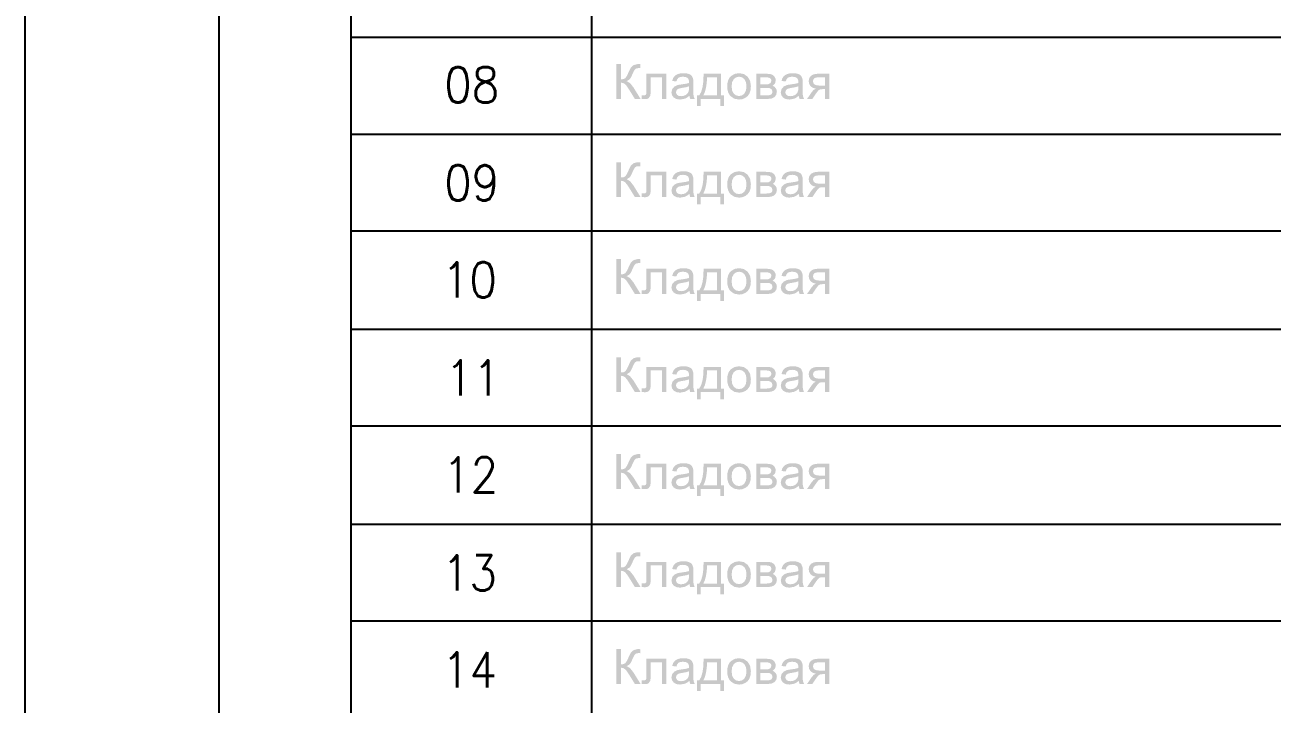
# Model space of a CAD drawing. Header units: millimetres. Extents: x 0 to 420, y 0 to 297.
# Drawn here: x 0.21 to 45.41, y 176.69 to 201.31 of the extents above; entities that cross this region are included whole.
import ezdxf

# ---------------------------------------------------------------- set-up
doc = ezdxf.new("R2010")
doc.units = ezdxf.units.MM
doc.layers.get('0').update_dxf_attribs({"linetype": 'CONTINUOUS'})
doc.styles.get("Standard").update_dxf_attribs({"font": 'STANDARD'})

msp = doc.modelspace()

# ---------------------------------------------------------------- hatches: boundary and pattern name
at = {"true_color": 0x0000fb}
for points in [[(21.644241, 199.890833), (21.811259, 199.890833), (21.811259, 199.337964), (21.908687, 199.348851), (21.972214, 199.382062), (22.025131, 199.457303), (22.091277, 199.595382), (22.138819, 199.701215), (22.177266, 199.770668), (22.27428, 199.856658), (22.413186, 199.891385), (22.486636, 199.890971), (22.51461, 199.889731), (22.51461, 199.745313), (22.480986, 199.745864), (22.447362, 199.746966), (22.377564, 199.737113), (22.328851, 199.70783), (22.286338, 199.647058), (22.238451, 199.542465), (22.179265, 199.411827), (22.130413, 199.340721), (22.025682, 199.274024), (22.14695, 199.200781), (22.266563, 199.048576), (22.526737, 198.627999), (22.31948, 198.627999), (22.108364, 198.970855), (22.028094, 199.090744), (21.962292, 199.165985), (21.895251, 199.205673), (21.811259, 199.218902), (21.811259, 198.627999), (21.644241, 198.627999)], [(22.734991, 199.542465), (23.455429, 199.542465), (23.455429, 198.627999), (23.301089, 198.627999), (23.301089, 199.414583), (22.890433, 199.414583), (22.890433, 198.958728), (22.887677, 198.826437), (22.87996, 198.748715), (22.822634, 198.65997), (22.765996, 198.631444), (22.688688, 198.621936), (22.564114, 198.629102), (22.564114, 198.758086), (22.631913, 198.758086), (22.700264, 198.768008), (22.727825, 198.799427), (22.733061, 198.845316), (22.734991, 198.939987)], [(21.644241, 196.334833), (21.811259, 196.334833), (21.811259, 195.781964), (21.908687, 195.792851), (21.972214, 195.826062), (22.025131, 195.901303), (22.091277, 196.039382), (22.138819, 196.145215), (22.177266, 196.214668), (22.27428, 196.300658), (22.413186, 196.335385), (22.486636, 196.334971), (22.51461, 196.333731), (22.51461, 196.189313), (22.480986, 196.189864), (22.447362, 196.190966), (22.377564, 196.181113), (22.328851, 196.15183), (22.286338, 196.091058), (22.238451, 195.986465), (22.179265, 195.855827), (22.130413, 195.784721), (22.025682, 195.718024), (22.14695, 195.644781), (22.266563, 195.492576), (22.526737, 195.071999), (22.31948, 195.071999), (22.108364, 195.414855), (22.028094, 195.534744), (21.962292, 195.609985), (21.895251, 195.649673), (21.811259, 195.662902), (21.811259, 195.071999), (21.644241, 195.071999)], [(22.734991, 195.986465), (23.455429, 195.986465), (23.455429, 195.071999), (23.301089, 195.071999), (23.301089, 195.858583), (22.890433, 195.858583), (22.890433, 195.402728), (22.887677, 195.270437), (22.87996, 195.192715), (22.822634, 195.10397), (22.765996, 195.075444), (22.688688, 195.065936), (22.564114, 195.073102), (22.564114, 195.202086), (22.631913, 195.202086), (22.700264, 195.212008), (22.727825, 195.243427), (22.733061, 195.289316), (22.734991, 195.383987)], [(21.644241, 192.821167), (21.811259, 192.821167), (21.811259, 192.268298), (21.908687, 192.279184), (21.972214, 192.312395), (22.025131, 192.387636), (22.091277, 192.525715), (22.138819, 192.631549), (22.177266, 192.701002), (22.27428, 192.786991), (22.413186, 192.821718), (22.486636, 192.821305), (22.51461, 192.820064), (22.51461, 192.675646), (22.480986, 192.676197), (22.447362, 192.6773), (22.377564, 192.667447), (22.328851, 192.638163), (22.286338, 192.577392), (22.238451, 192.472799), (22.179265, 192.342161), (22.130413, 192.271054), (22.025682, 192.204357), (22.14695, 192.131114), (22.266563, 191.97891), (22.526737, 191.558333), (22.31948, 191.558333), (22.108364, 191.901188), (22.028094, 192.021078), (21.962292, 192.096319), (21.895251, 192.136006), (21.811259, 192.149235), (21.811259, 191.558333), (21.644241, 191.558333)], [(22.734991, 192.472799), (23.455429, 192.472799), (23.455429, 191.558333), (23.301089, 191.558333), (23.301089, 192.344917), (22.890433, 192.344917), (22.890433, 191.889062), (22.887677, 191.75677), (22.87996, 191.679049), (22.822634, 191.590303), (22.765996, 191.561778), (22.688688, 191.552269), (22.564114, 191.559435), (22.564114, 191.688419), (22.631913, 191.688419), (22.700264, 191.698341), (22.727825, 191.729761), (22.733061, 191.775649), (22.734991, 191.87032)], [(21.644241, 189.265167), (21.811259, 189.265167), (21.811259, 188.712298), (21.908687, 188.723184), (21.972214, 188.756395), (22.025131, 188.831636), (22.091277, 188.969715), (22.138819, 189.075549), (22.177266, 189.145002), (22.27428, 189.230991), (22.413186, 189.265718), (22.486636, 189.265305), (22.51461, 189.264064), (22.51461, 189.119646), (22.480986, 189.120197), (22.447362, 189.1213), (22.377564, 189.111447), (22.328851, 189.082163), (22.286338, 189.021392), (22.238451, 188.916799), (22.179265, 188.786161), (22.130413, 188.715054), (22.025682, 188.648357), (22.14695, 188.575114), (22.266563, 188.42291), (22.526737, 188.002333), (22.31948, 188.002333), (22.108364, 188.345188), (22.028094, 188.465078), (21.962292, 188.540319), (21.895251, 188.580006), (21.811259, 188.593235), (21.811259, 188.002333), (21.644241, 188.002333)], [(22.734991, 188.916799), (23.455429, 188.916799), (23.455429, 188.002333), (23.301089, 188.002333), (23.301089, 188.788917), (22.890433, 188.788917), (22.890433, 188.333062), (22.887677, 188.20077), (22.87996, 188.123049), (22.822634, 188.034303), (22.765996, 188.005778), (22.688688, 187.996269), (22.564114, 188.003435), (22.564114, 188.132419), (22.631913, 188.132419), (22.700264, 188.142341), (22.727825, 188.173761), (22.733061, 188.219649), (22.734991, 188.31432)], [(21.644241, 185.7515), (21.811259, 185.7515), (21.811259, 185.198631), (21.908687, 185.209518), (21.972214, 185.242728), (22.025131, 185.317969), (22.091277, 185.456049), (22.138819, 185.561882), (22.177266, 185.631335), (22.27428, 185.717325), (22.413186, 185.752051), (22.486636, 185.751638), (22.51461, 185.750398), (22.51461, 185.605979), (22.480986, 185.606531), (22.447362, 185.607633), (22.377564, 185.59778), (22.328851, 185.568497), (22.286338, 185.507725), (22.238451, 185.403132), (22.179265, 185.272494), (22.130413, 185.201387), (22.025682, 185.13469), (22.14695, 185.061448), (22.266563, 184.909243), (22.526737, 184.488666), (22.31948, 184.488666), (22.108364, 184.831522), (22.028094, 184.951411), (21.962292, 185.026652), (21.895251, 185.06634), (21.811259, 185.079569), (21.811259, 184.488666), (21.644241, 184.488666)], [(22.734991, 185.403132), (23.455429, 185.403132), (23.455429, 184.488666), (23.301089, 184.488666), (23.301089, 185.27525), (22.890433, 185.27525), (22.890433, 184.819395), (22.887677, 184.687103), (22.87996, 184.609382), (22.822634, 184.520636), (22.765996, 184.492111), (22.688688, 184.482603), (22.564114, 184.489768), (22.564114, 184.618753), (22.631913, 184.618753), (22.700264, 184.628675), (22.727825, 184.660094), (22.733061, 184.705983), (22.734991, 184.800654)], [(21.644241, 182.1955), (21.811259, 182.1955), (21.811259, 181.642631), (21.908687, 181.653518), (21.972214, 181.686728), (22.025131, 181.761969), (22.091277, 181.900049), (22.138819, 182.005882), (22.177266, 182.075335), (22.27428, 182.161325), (22.413186, 182.196051), (22.486636, 182.195638), (22.51461, 182.194398), (22.51461, 182.049979), (22.480986, 182.050531), (22.447362, 182.051633), (22.377564, 182.04178), (22.328851, 182.012497), (22.286338, 181.951725), (22.238451, 181.847132), (22.179265, 181.716494), (22.130413, 181.645387), (22.025682, 181.57869), (22.14695, 181.505448), (22.266563, 181.353243), (22.526737, 180.932666), (22.31948, 180.932666), (22.108364, 181.275522), (22.028094, 181.395411), (21.962292, 181.470652), (21.895251, 181.51034), (21.811259, 181.523569), (21.811259, 180.932666), (21.644241, 180.932666)], [(22.734991, 181.847132), (23.455429, 181.847132), (23.455429, 180.932666), (23.301089, 180.932666), (23.301089, 181.71925), (22.890433, 181.71925), (22.890433, 181.263395), (22.887677, 181.131103), (22.87996, 181.053382), (22.822634, 180.964636), (22.765996, 180.936111), (22.688688, 180.926603), (22.564114, 180.933768), (22.564114, 181.062753), (22.631913, 181.062753), (22.700264, 181.072675), (22.727825, 181.104094), (22.733061, 181.149983), (22.734991, 181.244654)], [(21.644241, 178.681833), (21.811259, 178.681833), (21.811259, 178.128965), (21.908687, 178.139851), (21.972214, 178.173062), (22.025131, 178.248303), (22.091277, 178.386382), (22.138819, 178.492215), (22.177266, 178.561669), (22.27428, 178.647658), (22.413186, 178.682385), (22.486636, 178.681971), (22.51461, 178.680731), (22.51461, 178.536313), (22.480986, 178.536864), (22.447362, 178.537966), (22.377564, 178.528113), (22.328851, 178.49883), (22.286338, 178.438059), (22.238451, 178.333465), (22.179265, 178.202827), (22.130413, 178.131721), (22.025682, 178.065024), (22.14695, 177.991781), (22.266563, 177.839577), (22.526737, 177.418999), (22.31948, 177.418999), (22.108364, 177.761855), (22.028094, 177.881745), (21.962292, 177.956985), (21.895251, 177.996673), (21.811259, 178.009902), (21.811259, 177.418999), (21.644241, 177.418999)], [(22.734991, 178.333465), (23.455429, 178.333465), (23.455429, 177.418999), (23.301089, 177.418999), (23.301089, 178.205583), (22.890433, 178.205583), (22.890433, 177.749728), (22.887677, 177.617437), (22.87996, 177.539715), (22.822634, 177.45097), (22.765996, 177.422444), (22.688688, 177.412936), (22.564114, 177.420102), (22.564114, 177.549086), (22.631913, 177.549086), (22.700264, 177.559008), (22.727825, 177.590427), (22.733061, 177.636316), (22.734991, 177.730987)]]:
    msp.add_hatch(color=0, dxfattribs=at).paths.add_polyline_path(points, flags=0)
h = msp.add_hatch(color=0, dxfattribs=at)
h.paths.add_polyline_path([(24.294273, 198.740998), (24.209661, 198.678229), (24.128357, 198.63737), (23.95748, 198.607053), (23.82388, 198.625381), (23.725419, 198.680916), (23.664923, 198.764838), (23.644941, 198.869431), (23.675258, 198.991801), (23.755184, 199.081098), (23.867081, 199.13181), (23.924201, 199.143385), (24.004885, 199.154961), (24.167356, 199.179421), (24.281044, 199.208429), (24.282146, 199.249219), (24.271053, 199.329558), (24.238049, 199.382613), (24.164117, 199.421818), (24.06166, 199.434978), (23.966162, 199.425194), (23.899603, 199.396393), (23.854472, 199.343477), (23.822984, 199.260794), (23.6714, 199.281741), (23.698685, 199.369797), (23.739199, 199.438837), (23.797008, 199.491685), (23.8759, 199.53089), (23.972639, 199.555212), (24.08426, 199.563412), (24.190093, 199.556452), (24.274429, 199.535851), (24.337681, 199.504431), (24.381916, 199.466398), (24.430423, 199.361116), (24.436142, 199.305374), (24.43814, 199.2178), (24.43814, 199.011094), (24.43876, 198.912797), (24.440621, 198.834498), (24.443721, 198.776147), (24.448062, 198.737691), (24.487198, 198.627999), (24.325141, 198.627999)], flags=0)
h.paths.add_polyline_path([(24.281044, 199.087162), (24.175624, 199.055053), (24.028036, 199.028733), (23.946456, 199.01385), (23.892988, 198.997313), (23.831803, 198.947153), (23.810306, 198.87329), (23.82195, 198.816584), (23.857159, 198.770213), (23.914623, 198.739207), (23.994412, 198.728872), (24.079023, 198.738518), (24.153713, 198.768008), (24.214071, 198.814241), (24.256239, 198.874944), (24.274843, 198.940263), (24.281044, 199.030386)], flags=0)
h = msp.add_hatch(color=0, dxfattribs=at)
h.paths.add_polyline_path([(24.809445, 199.542465), (25.44665, 199.542465), (25.44665, 198.75533), (25.545869, 198.75533), (25.545869, 198.368928), (25.418538, 198.368928), (25.418538, 198.627999), (24.698099, 198.627999), (24.698099, 198.368928), (24.570769, 198.368928), (24.570769, 198.75533), (24.652349, 198.75533), (24.723559, 198.887622), (24.773478, 199.062908), (24.802107, 199.281189)], flags=0)
h.paths.add_polyline_path([(24.938429, 199.414583), (24.923331, 199.206233), (24.895366, 199.026872), (24.854481, 198.876554), (24.800625, 198.75533), (25.29231, 198.75533), (25.29231, 199.414583)], flags=0)
h = msp.add_hatch(color=0, dxfattribs=at)
h.paths.add_polyline_path([(25.66703, 199.085508), (25.675832, 199.204252), (25.702308, 199.306614), (25.74656, 199.392543), (25.808693, 199.461988), (25.939262, 199.537918), (26.095876, 199.563412), (26.267373, 199.532406), (26.404556, 199.439388), (26.494129, 199.292145), (26.52417, 199.098186), (26.510941, 198.940263), (26.471253, 198.820373), (26.406072, 198.730663), (26.316913, 198.663277), (26.211149, 198.621109), (26.095876, 198.607053), (25.922312, 198.637714), (25.785542, 198.729974), (25.733538, 198.798394), (25.69652, 198.880456), (25.674386, 198.976161)], flags=0)
h.paths.add_polyline_path([(25.826331, 199.085508), (25.845417, 198.93165), (25.90295, 198.822027), (25.989284, 198.75657), (26.095876, 198.734935), (26.201778, 198.756846), (26.28825, 198.822578), (26.345576, 198.933372), (26.364869, 199.090469), (26.345507, 199.239366), (26.287699, 199.347335), (26.200882, 199.413068), (26.095876, 199.434978), (25.989284, 199.413136), (25.90295, 199.347886), (25.845417, 199.238608)], flags=0)
h = msp.add_hatch(color=0, dxfattribs=at)
h.paths.add_polyline_path([(26.715779, 199.542465), (27.072966, 199.542465), (27.18755, 199.536815), (27.268648, 199.520417), (27.328317, 199.48948), (27.378891, 199.439939), (27.413617, 199.375516), (27.425193, 199.299931), (27.398183, 199.185278), (27.316603, 199.104249), (27.375446, 199.073312), (27.423539, 199.023772), (27.455785, 198.959142), (27.466534, 198.883763), (27.438766, 198.770351), (27.373378, 198.690838), (27.26975, 198.643709), (27.128088, 198.627999), (26.715779, 198.627999)], flags=0)
h.paths.add_polyline_path([(26.87067, 199.157717), (27.036035, 199.157717), (27.11913, 199.160198), (27.171634, 199.167639), (27.238331, 199.209531), (27.267545, 199.285048), (27.254729, 199.346233), (27.216282, 199.38592), (27.146829, 199.40728), (27.040996, 199.414583), (26.87067, 199.414583)], flags=0)
h.paths.add_polyline_path([(26.87067, 198.75533), (27.07462, 198.75533), (27.185483, 198.76284), (27.255418, 198.785647), (27.292694, 198.827401), (27.307233, 198.89148), (27.278569, 198.97306), (27.204707, 199.020464), (27.145038, 199.027906), (27.058083, 199.030386), (26.87067, 199.030386)], flags=0)
h = msp.add_hatch(color=0, dxfattribs=at)
h.paths.add_polyline_path([(28.256907, 198.740998), (28.172295, 198.678229), (28.090991, 198.63737), (27.920114, 198.607053), (27.786513, 198.625381), (27.688053, 198.680916), (27.627557, 198.764838), (27.607575, 198.869431), (27.637892, 198.991801), (27.717818, 199.081098), (27.829715, 199.13181), (27.886835, 199.143385), (27.967519, 199.154961), (28.129989, 199.179421), (28.243678, 199.208429), (28.24478, 199.249219), (28.233687, 199.329558), (28.200683, 199.382613), (28.126751, 199.421818), (28.024294, 199.434978), (27.928796, 199.425194), (27.862237, 199.396393), (27.817106, 199.343477), (27.785618, 199.260794), (27.634034, 199.281741), (27.661319, 199.369797), (27.701833, 199.438837), (27.759642, 199.491685), (27.838534, 199.53089), (27.935273, 199.555212), (28.046894, 199.563412), (28.152727, 199.556452), (28.237063, 199.535851), (28.300315, 199.504431), (28.34455, 199.466398), (28.393057, 199.361116), (28.398776, 199.305374), (28.400774, 199.2178), (28.400774, 199.011094), (28.401394, 198.912797), (28.403254, 198.834498), (28.406355, 198.776147), (28.410696, 198.737691), (28.449832, 198.627999), (28.287775, 198.627999)], flags=0)
h.paths.add_polyline_path([(28.243678, 199.087162), (28.138258, 199.055053), (27.99067, 199.028733), (27.90909, 199.01385), (27.855622, 198.997313), (27.794437, 198.947153), (27.77294, 198.87329), (27.784584, 198.816584), (27.819793, 198.770213), (27.877257, 198.739207), (27.957046, 198.728872), (28.041657, 198.738518), (28.116347, 198.768008), (28.176705, 198.814241), (28.218873, 198.874944), (28.237476, 198.940263), (28.243678, 199.030386)], flags=0)
h = msp.add_hatch(color=0, dxfattribs=at)
h.paths.add_polyline_path([(29.369596, 199.542465), (29.369596, 198.627999), (29.215807, 198.627999), (29.215807, 198.984635), (29.125959, 198.984635), (29.054508, 198.979261), (29.00414, 198.963138), (28.9546, 198.918765), (28.887283, 198.82809), (28.752235, 198.627999), (28.559861, 198.627999), (28.72743, 198.874392), (28.803498, 198.962449), (28.879566, 199.001723), (28.764224, 199.03452), (28.682782, 199.097083), (28.634688, 199.180593), (28.618841, 199.275677), (28.639649, 199.383302), (28.702626, 199.468603), (28.805152, 199.523931), (28.945712, 199.542465)], flags=0)
h.paths.add_polyline_path([(29.215807, 199.414583), (28.995321, 199.414583), (28.880944, 199.403559), (28.816176, 199.371037), (28.78641, 199.324391), (28.776489, 199.270716), (28.791096, 199.199196), (28.835469, 199.15), (28.91698, 199.121475), (29.044379, 199.111966), (29.215807, 199.111966)], flags=0)
h = msp.add_hatch(color=0, dxfattribs=at)
h.paths.add_polyline_path([(24.294273, 195.184998), (24.209661, 195.122229), (24.128357, 195.08137), (23.95748, 195.051053), (23.82388, 195.069381), (23.725419, 195.124916), (23.664923, 195.208838), (23.644941, 195.313432), (23.675258, 195.435801), (23.755184, 195.525098), (23.867081, 195.57581), (23.924201, 195.587386), (24.004885, 195.598961), (24.167356, 195.623421), (24.281044, 195.652429), (24.282146, 195.693219), (24.271053, 195.773558), (24.238049, 195.826613), (24.164117, 195.865818), (24.06166, 195.878978), (23.966162, 195.869194), (23.899603, 195.840393), (23.854472, 195.787477), (23.822984, 195.704794), (23.6714, 195.725741), (23.698685, 195.813797), (23.739199, 195.882837), (23.797008, 195.935685), (23.8759, 195.97489), (23.972639, 195.999212), (24.08426, 196.007412), (24.190093, 196.000452), (24.274429, 195.979851), (24.337681, 195.948432), (24.381916, 195.910398), (24.430423, 195.805116), (24.436142, 195.749374), (24.43814, 195.6618), (24.43814, 195.455094), (24.43876, 195.356797), (24.440621, 195.278498), (24.443721, 195.220147), (24.448062, 195.181691), (24.487198, 195.071999), (24.325141, 195.071999)], flags=0)
h.paths.add_polyline_path([(24.281044, 195.531162), (24.175624, 195.499053), (24.028036, 195.472733), (23.946456, 195.45785), (23.892988, 195.441313), (23.831803, 195.391153), (23.810306, 195.31729), (23.82195, 195.260584), (23.857159, 195.214213), (23.914623, 195.183207), (23.994412, 195.172872), (24.079023, 195.182518), (24.153713, 195.212008), (24.214071, 195.258241), (24.256239, 195.318944), (24.274843, 195.384263), (24.281044, 195.474386)], flags=0)
h = msp.add_hatch(color=0, dxfattribs=at)
h.paths.add_polyline_path([(24.809445, 195.986465), (25.44665, 195.986465), (25.44665, 195.19933), (25.545869, 195.19933), (25.545869, 194.812928), (25.418538, 194.812928), (25.418538, 195.071999), (24.698099, 195.071999), (24.698099, 194.812928), (24.570769, 194.812928), (24.570769, 195.19933), (24.652349, 195.19933), (24.723559, 195.331622), (24.773478, 195.506908), (24.802107, 195.725189)], flags=0)
h.paths.add_polyline_path([(24.938429, 195.858583), (24.923331, 195.650233), (24.895366, 195.470872), (24.854481, 195.320554), (24.800625, 195.19933), (25.29231, 195.19933), (25.29231, 195.858583)], flags=0)
h = msp.add_hatch(color=0, dxfattribs=at)
h.paths.add_polyline_path([(25.66703, 195.529508), (25.675832, 195.648252), (25.702308, 195.750614), (25.74656, 195.836543), (25.808693, 195.905988), (25.939262, 195.981918), (26.095876, 196.007412), (26.267373, 195.976406), (26.404556, 195.883388), (26.494129, 195.736145), (26.52417, 195.542186), (26.510941, 195.384263), (26.471253, 195.264373), (26.406072, 195.174663), (26.316913, 195.107277), (26.211149, 195.065109), (26.095876, 195.051053), (25.922312, 195.081714), (25.785542, 195.173974), (25.733538, 195.242394), (25.69652, 195.324456), (25.674386, 195.420161)], flags=0)
h.paths.add_polyline_path([(25.826331, 195.529508), (25.845417, 195.37565), (25.90295, 195.266027), (25.989284, 195.20057), (26.095876, 195.178935), (26.201778, 195.200846), (26.28825, 195.266578), (26.345576, 195.377372), (26.364869, 195.534469), (26.345507, 195.683366), (26.287699, 195.791335), (26.200882, 195.857068), (26.095876, 195.878978), (25.989284, 195.857136), (25.90295, 195.791886), (25.845417, 195.682608)], flags=0)
h = msp.add_hatch(color=0, dxfattribs=at)
h.paths.add_polyline_path([(26.715779, 195.986465), (27.072966, 195.986465), (27.18755, 195.980815), (27.268648, 195.964417), (27.328317, 195.93348), (27.378891, 195.883939), (27.413617, 195.819516), (27.425193, 195.743931), (27.398183, 195.629278), (27.316603, 195.548249), (27.375446, 195.517312), (27.423539, 195.467772), (27.455785, 195.403142), (27.466534, 195.327763), (27.438766, 195.214351), (27.373378, 195.134838), (27.26975, 195.087709), (27.128088, 195.071999), (26.715779, 195.071999)], flags=0)
h.paths.add_polyline_path([(26.87067, 195.601717), (27.036035, 195.601717), (27.11913, 195.604198), (27.171634, 195.611639), (27.238331, 195.653531), (27.267545, 195.729048), (27.254729, 195.790233), (27.216282, 195.82992), (27.146829, 195.85128), (27.040996, 195.858583), (26.87067, 195.858583)], flags=0)
h.paths.add_polyline_path([(26.87067, 195.19933), (27.07462, 195.19933), (27.185483, 195.20684), (27.255418, 195.229647), (27.292694, 195.271401), (27.307233, 195.33548), (27.278569, 195.41706), (27.204707, 195.464464), (27.145038, 195.471906), (27.058083, 195.474386), (26.87067, 195.474386)], flags=0)
h = msp.add_hatch(color=0, dxfattribs=at)
h.paths.add_polyline_path([(28.256907, 195.184998), (28.172295, 195.122229), (28.090991, 195.08137), (27.920114, 195.051053), (27.786513, 195.069381), (27.688053, 195.124916), (27.627557, 195.208838), (27.607575, 195.313432), (27.637892, 195.435801), (27.717818, 195.525098), (27.829715, 195.57581), (27.886835, 195.587386), (27.967519, 195.598961), (28.129989, 195.623421), (28.243678, 195.652429), (28.24478, 195.693219), (28.233687, 195.773558), (28.200683, 195.826613), (28.126751, 195.865818), (28.024294, 195.878978), (27.928796, 195.869194), (27.862237, 195.840393), (27.817106, 195.787477), (27.785618, 195.704794), (27.634034, 195.725741), (27.661319, 195.813797), (27.701833, 195.882837), (27.759642, 195.935685), (27.838534, 195.97489), (27.935273, 195.999212), (28.046894, 196.007412), (28.152727, 196.000452), (28.237063, 195.979851), (28.300315, 195.948432), (28.34455, 195.910398), (28.393057, 195.805116), (28.398776, 195.749374), (28.400774, 195.6618), (28.400774, 195.455094), (28.401394, 195.356797), (28.403254, 195.278498), (28.406355, 195.220147), (28.410696, 195.181691), (28.449832, 195.071999), (28.287775, 195.071999)], flags=0)
h.paths.add_polyline_path([(28.243678, 195.531162), (28.138258, 195.499053), (27.99067, 195.472733), (27.90909, 195.45785), (27.855622, 195.441313), (27.794437, 195.391153), (27.77294, 195.31729), (27.784584, 195.260584), (27.819793, 195.214213), (27.877257, 195.183207), (27.957046, 195.172872), (28.041657, 195.182518), (28.116347, 195.212008), (28.176705, 195.258241), (28.218873, 195.318944), (28.237476, 195.384263), (28.243678, 195.474386)], flags=0)
h = msp.add_hatch(color=0, dxfattribs=at)
h.paths.add_polyline_path([(29.369596, 195.986465), (29.369596, 195.071999), (29.215807, 195.071999), (29.215807, 195.428636), (29.125959, 195.428636), (29.054508, 195.423261), (29.00414, 195.407138), (28.9546, 195.362765), (28.887283, 195.27209), (28.752235, 195.071999), (28.559861, 195.071999), (28.72743, 195.318392), (28.803498, 195.406449), (28.879566, 195.445723), (28.764224, 195.47852), (28.682782, 195.541083), (28.634688, 195.624593), (28.618841, 195.719677), (28.639649, 195.827302), (28.702626, 195.912603), (28.805152, 195.967931), (28.945712, 195.986465)], flags=0)
h.paths.add_polyline_path([(29.215807, 195.858583), (28.995321, 195.858583), (28.880944, 195.847559), (28.816176, 195.815037), (28.78641, 195.768391), (28.776489, 195.714716), (28.791096, 195.643196), (28.835469, 195.594), (28.91698, 195.565475), (29.044379, 195.555966), (29.215807, 195.555966)], flags=0)
h = msp.add_hatch(color=0, dxfattribs=at)
h.paths.add_polyline_path([(24.294273, 191.671332), (24.209661, 191.608562), (24.128357, 191.567703), (23.95748, 191.537386), (23.82388, 191.555714), (23.725419, 191.611249), (23.664923, 191.695172), (23.644941, 191.799765), (23.675258, 191.922135), (23.755184, 192.011432), (23.867081, 192.062143), (23.924201, 192.073719), (24.004885, 192.085294), (24.167356, 192.109755), (24.281044, 192.138762), (24.282146, 192.179552), (24.271053, 192.259892), (24.238049, 192.312946), (24.164117, 192.352151), (24.06166, 192.365312), (23.966162, 192.355528), (23.899603, 192.326727), (23.854472, 192.27381), (23.822984, 192.191128), (23.6714, 192.212074), (23.698685, 192.300131), (23.739199, 192.36917), (23.797008, 192.422018), (23.8759, 192.461223), (23.972639, 192.485546), (24.08426, 192.493745), (24.190093, 192.486786), (24.274429, 192.466184), (24.337681, 192.434765), (24.381916, 192.396731), (24.430423, 192.291449), (24.436142, 192.235707), (24.43814, 192.148133), (24.43814, 191.941427), (24.43876, 191.84313), (24.440621, 191.764832), (24.443721, 191.70648), (24.448062, 191.668024), (24.487198, 191.558333), (24.325141, 191.558333)], flags=0)
h.paths.add_polyline_path([(24.281044, 192.017495), (24.175624, 191.985387), (24.028036, 191.959066), (23.946456, 191.944183), (23.892988, 191.927647), (23.831803, 191.877486), (23.810306, 191.803623), (23.82195, 191.746917), (23.857159, 191.700546), (23.914623, 191.66954), (23.994412, 191.659205), (24.079023, 191.668851), (24.153713, 191.698341), (24.214071, 191.744574), (24.256239, 191.805277), (24.274843, 191.870596), (24.281044, 191.96072)], flags=0)
h = msp.add_hatch(color=0, dxfattribs=at)
h.paths.add_polyline_path([(24.809445, 192.472799), (25.44665, 192.472799), (25.44665, 191.685663), (25.545869, 191.685663), (25.545869, 191.299261), (25.418538, 191.299261), (25.418538, 191.558333), (24.698099, 191.558333), (24.698099, 191.299261), (24.570769, 191.299261), (24.570769, 191.685663), (24.652349, 191.685663), (24.723559, 191.817955), (24.773478, 191.993241), (24.802107, 192.211523)], flags=0)
h.paths.add_polyline_path([(24.938429, 192.344917), (24.923331, 192.136566), (24.895366, 191.957206), (24.854481, 191.806888), (24.800625, 191.685663), (25.29231, 191.685663), (25.29231, 192.344917)], flags=0)
h = msp.add_hatch(color=0, dxfattribs=at)
h.paths.add_polyline_path([(25.66703, 192.015841), (25.675832, 192.134585), (25.702308, 192.236947), (25.74656, 192.322877), (25.808693, 192.392321), (25.939262, 192.468251), (26.095876, 192.493745), (26.267373, 192.462739), (26.404556, 192.369721), (26.494129, 192.222478), (26.52417, 192.028519), (26.510941, 191.870596), (26.471253, 191.750707), (26.406072, 191.660996), (26.316913, 191.59361), (26.211149, 191.551442), (26.095876, 191.537386), (25.922312, 191.568048), (25.785542, 191.660307), (25.733538, 191.728727), (25.69652, 191.810789), (25.674386, 191.906494)], flags=0)
h.paths.add_polyline_path([(25.826331, 192.015841), (25.845417, 191.861983), (25.90295, 191.75236), (25.989284, 191.686904), (26.095876, 191.665268), (26.201778, 191.687179), (26.28825, 191.752912), (26.345576, 191.863706), (26.364869, 192.020802), (26.345507, 192.169699), (26.287699, 192.277669), (26.200882, 192.343401), (26.095876, 192.365312), (25.989284, 192.34347), (25.90295, 192.27822), (25.845417, 192.168941)], flags=0)
h = msp.add_hatch(color=0, dxfattribs=at)
h.paths.add_polyline_path([(26.715779, 192.472799), (27.072966, 192.472799), (27.18755, 192.467149), (27.268648, 192.45075), (27.328317, 192.419813), (27.378891, 192.370273), (27.413617, 192.305849), (27.425193, 192.230264), (27.398183, 192.115611), (27.316603, 192.034583), (27.375446, 192.003646), (27.423539, 191.954105), (27.455785, 191.889475), (27.466534, 191.814096), (27.438766, 191.700684), (27.373378, 191.621171), (27.26975, 191.574042), (27.128088, 191.558333), (26.715779, 191.558333)], flags=0)
h.paths.add_polyline_path([(26.87067, 192.08805), (27.036035, 192.08805), (27.11913, 192.090531), (27.171634, 192.097972), (27.238331, 192.139865), (27.267545, 192.215381), (27.254729, 192.276566), (27.216282, 192.316254), (27.146829, 192.337613), (27.040996, 192.344917), (26.87067, 192.344917)], flags=0)
h.paths.add_polyline_path([(26.87067, 191.685663), (27.07462, 191.685663), (27.185483, 191.693174), (27.255418, 191.71598), (27.292694, 191.757735), (27.307233, 191.821813), (27.278569, 191.903393), (27.204707, 191.950798), (27.145038, 191.958239), (27.058083, 191.96072), (26.87067, 191.96072)], flags=0)
h = msp.add_hatch(color=0, dxfattribs=at)
h.paths.add_polyline_path([(28.256907, 191.671332), (28.172295, 191.608562), (28.090991, 191.567703), (27.920114, 191.537386), (27.786513, 191.555714), (27.688053, 191.611249), (27.627557, 191.695172), (27.607575, 191.799765), (27.637892, 191.922135), (27.717818, 192.011432), (27.829715, 192.062143), (27.886835, 192.073719), (27.967519, 192.085294), (28.129989, 192.109755), (28.243678, 192.138762), (28.24478, 192.179552), (28.233687, 192.259892), (28.200683, 192.312946), (28.126751, 192.352151), (28.024294, 192.365312), (27.928796, 192.355528), (27.862237, 192.326727), (27.817106, 192.27381), (27.785618, 192.191128), (27.634034, 192.212074), (27.661319, 192.300131), (27.701833, 192.36917), (27.759642, 192.422018), (27.838534, 192.461223), (27.935273, 192.485546), (28.046894, 192.493745), (28.152727, 192.486786), (28.237063, 192.466184), (28.300315, 192.434765), (28.34455, 192.396731), (28.393057, 192.291449), (28.398776, 192.235707), (28.400774, 192.148133), (28.400774, 191.941427), (28.401394, 191.84313), (28.403254, 191.764832), (28.406355, 191.70648), (28.410696, 191.668024), (28.449832, 191.558333), (28.287775, 191.558333)], flags=0)
h.paths.add_polyline_path([(28.243678, 192.017495), (28.138258, 191.985387), (27.99067, 191.959066), (27.90909, 191.944183), (27.855622, 191.927647), (27.794437, 191.877486), (27.77294, 191.803623), (27.784584, 191.746917), (27.819793, 191.700546), (27.877257, 191.66954), (27.957046, 191.659205), (28.041657, 191.668851), (28.116347, 191.698341), (28.176705, 191.744574), (28.218873, 191.805277), (28.237476, 191.870596), (28.243678, 191.96072)], flags=0)
h = msp.add_hatch(color=0, dxfattribs=at)
h.paths.add_polyline_path([(29.369596, 192.472799), (29.369596, 191.558333), (29.215807, 191.558333), (29.215807, 191.914969), (29.125959, 191.914969), (29.054508, 191.909595), (29.00414, 191.893471), (28.9546, 191.849099), (28.887283, 191.758424), (28.752235, 191.558333), (28.559861, 191.558333), (28.72743, 191.804726), (28.803498, 191.892782), (28.879566, 191.932057), (28.764224, 191.964854), (28.682782, 192.027417), (28.634688, 192.110926), (28.618841, 192.206011), (28.639649, 192.313635), (28.702626, 192.398936), (28.805152, 192.454264), (28.945712, 192.472799)], flags=0)
h.paths.add_polyline_path([(29.215807, 192.344917), (28.995321, 192.344917), (28.880944, 192.333892), (28.816176, 192.301371), (28.78641, 192.254724), (28.776489, 192.20105), (28.791096, 192.129529), (28.835469, 192.080333), (28.91698, 192.051808), (29.044379, 192.0423), (29.215807, 192.0423)], flags=0)
h = msp.add_hatch(color=0, dxfattribs=at)
h.paths.add_polyline_path([(24.294273, 188.115332), (24.209661, 188.052562), (24.128357, 188.011703), (23.95748, 187.981386), (23.82388, 187.999714), (23.725419, 188.055249), (23.664923, 188.139172), (23.644941, 188.243765), (23.675258, 188.366135), (23.755184, 188.455432), (23.867081, 188.506143), (23.924201, 188.517719), (24.004885, 188.529294), (24.167356, 188.553755), (24.281044, 188.582762), (24.282146, 188.623552), (24.271053, 188.703892), (24.238049, 188.756946), (24.164117, 188.796151), (24.06166, 188.809312), (23.966162, 188.799528), (23.899603, 188.770727), (23.854472, 188.71781), (23.822984, 188.635128), (23.6714, 188.656074), (23.698685, 188.744131), (23.739199, 188.81317), (23.797008, 188.866018), (23.8759, 188.905223), (23.972639, 188.929546), (24.08426, 188.937745), (24.190093, 188.930786), (24.274429, 188.910184), (24.337681, 188.878765), (24.381916, 188.840731), (24.430423, 188.735449), (24.436142, 188.679707), (24.43814, 188.592133), (24.43814, 188.385427), (24.43876, 188.28713), (24.440621, 188.208832), (24.443721, 188.15048), (24.448062, 188.112024), (24.487198, 188.002333), (24.325141, 188.002333)], flags=0)
h.paths.add_polyline_path([(24.281044, 188.461495), (24.175624, 188.429387), (24.028036, 188.403066), (23.946456, 188.388183), (23.892988, 188.371647), (23.831803, 188.321486), (23.810306, 188.247623), (23.82195, 188.190917), (23.857159, 188.144546), (23.914623, 188.11354), (23.994412, 188.103205), (24.079023, 188.112851), (24.153713, 188.142341), (24.214071, 188.188574), (24.256239, 188.249277), (24.274843, 188.314596), (24.281044, 188.40472)], flags=0)
h = msp.add_hatch(color=0, dxfattribs=at)
h.paths.add_polyline_path([(24.809445, 188.916799), (25.44665, 188.916799), (25.44665, 188.129663), (25.545869, 188.129663), (25.545869, 187.743261), (25.418538, 187.743261), (25.418538, 188.002333), (24.698099, 188.002333), (24.698099, 187.743261), (24.570769, 187.743261), (24.570769, 188.129663), (24.652349, 188.129663), (24.723559, 188.261955), (24.773478, 188.437241), (24.802107, 188.655523)], flags=0)
h.paths.add_polyline_path([(24.938429, 188.788917), (24.923331, 188.580566), (24.895366, 188.401206), (24.854481, 188.250888), (24.800625, 188.129663), (25.29231, 188.129663), (25.29231, 188.788917)], flags=0)
h = msp.add_hatch(color=0, dxfattribs=at)
h.paths.add_polyline_path([(25.66703, 188.459841), (25.675832, 188.578585), (25.702308, 188.680947), (25.74656, 188.766877), (25.808693, 188.836321), (25.939262, 188.912251), (26.095876, 188.937745), (26.267373, 188.906739), (26.404556, 188.813721), (26.494129, 188.666478), (26.52417, 188.472519), (26.510941, 188.314596), (26.471253, 188.194707), (26.406072, 188.104996), (26.316913, 188.03761), (26.211149, 187.995442), (26.095876, 187.981386), (25.922312, 188.012048), (25.785542, 188.104307), (25.733538, 188.172727), (25.69652, 188.254789), (25.674386, 188.350494)], flags=0)
h.paths.add_polyline_path([(25.826331, 188.459841), (25.845417, 188.305983), (25.90295, 188.19636), (25.989284, 188.130904), (26.095876, 188.109268), (26.201778, 188.131179), (26.28825, 188.196912), (26.345576, 188.307706), (26.364869, 188.464802), (26.345507, 188.613699), (26.287699, 188.721669), (26.200882, 188.787401), (26.095876, 188.809312), (25.989284, 188.78747), (25.90295, 188.72222), (25.845417, 188.612941)], flags=0)
h = msp.add_hatch(color=0, dxfattribs=at)
h.paths.add_polyline_path([(26.715779, 188.916799), (27.072966, 188.916799), (27.18755, 188.911149), (27.268648, 188.89475), (27.328317, 188.863813), (27.378891, 188.814273), (27.413617, 188.749849), (27.425193, 188.674264), (27.398183, 188.559611), (27.316603, 188.478583), (27.375446, 188.447646), (27.423539, 188.398105), (27.455785, 188.333475), (27.466534, 188.258096), (27.438766, 188.144684), (27.373378, 188.065171), (27.26975, 188.018042), (27.128088, 188.002333), (26.715779, 188.002333)], flags=0)
h.paths.add_polyline_path([(26.87067, 188.53205), (27.036035, 188.53205), (27.11913, 188.534531), (27.171634, 188.541972), (27.238331, 188.583865), (27.267545, 188.659381), (27.254729, 188.720566), (27.216282, 188.760254), (27.146829, 188.781613), (27.040996, 188.788917), (26.87067, 188.788917)], flags=0)
h.paths.add_polyline_path([(26.87067, 188.129663), (27.07462, 188.129663), (27.185483, 188.137174), (27.255418, 188.15998), (27.292694, 188.201735), (27.307233, 188.265813), (27.278569, 188.347393), (27.204707, 188.394798), (27.145038, 188.402239), (27.058083, 188.40472), (26.87067, 188.40472)], flags=0)
h = msp.add_hatch(color=0, dxfattribs=at)
h.paths.add_polyline_path([(28.256907, 188.115332), (28.172295, 188.052562), (28.090991, 188.011703), (27.920114, 187.981386), (27.786513, 187.999714), (27.688053, 188.055249), (27.627557, 188.139172), (27.607575, 188.243765), (27.637892, 188.366135), (27.717818, 188.455432), (27.829715, 188.506143), (27.886835, 188.517719), (27.967519, 188.529294), (28.129989, 188.553755), (28.243678, 188.582762), (28.24478, 188.623552), (28.233687, 188.703892), (28.200683, 188.756946), (28.126751, 188.796151), (28.024294, 188.809312), (27.928796, 188.799528), (27.862237, 188.770727), (27.817106, 188.71781), (27.785618, 188.635128), (27.634034, 188.656074), (27.661319, 188.744131), (27.701833, 188.81317), (27.759642, 188.866018), (27.838534, 188.905223), (27.935273, 188.929546), (28.046894, 188.937745), (28.152727, 188.930786), (28.237063, 188.910184), (28.300315, 188.878765), (28.34455, 188.840731), (28.393057, 188.735449), (28.398776, 188.679707), (28.400774, 188.592133), (28.400774, 188.385427), (28.401394, 188.28713), (28.403254, 188.208832), (28.406355, 188.15048), (28.410696, 188.112024), (28.449832, 188.002333), (28.287775, 188.002333)], flags=0)
h.paths.add_polyline_path([(28.243678, 188.461495), (28.138258, 188.429387), (27.99067, 188.403066), (27.90909, 188.388183), (27.855622, 188.371647), (27.794437, 188.321486), (27.77294, 188.247623), (27.784584, 188.190917), (27.819793, 188.144546), (27.877257, 188.11354), (27.957046, 188.103205), (28.041657, 188.112851), (28.116347, 188.142341), (28.176705, 188.188574), (28.218873, 188.249277), (28.237476, 188.314596), (28.243678, 188.40472)], flags=0)
h = msp.add_hatch(color=0, dxfattribs=at)
h.paths.add_polyline_path([(29.369596, 188.916799), (29.369596, 188.002333), (29.215807, 188.002333), (29.215807, 188.358969), (29.125959, 188.358969), (29.054508, 188.353595), (29.00414, 188.337471), (28.9546, 188.293099), (28.887283, 188.202424), (28.752235, 188.002333), (28.559861, 188.002333), (28.72743, 188.248726), (28.803498, 188.336782), (28.879566, 188.376057), (28.764224, 188.408854), (28.682782, 188.471417), (28.634688, 188.554926), (28.618841, 188.650011), (28.639649, 188.757635), (28.702626, 188.842936), (28.805152, 188.898264), (28.945712, 188.916799)], flags=0)
h.paths.add_polyline_path([(29.215807, 188.788917), (28.995321, 188.788917), (28.880944, 188.777892), (28.816176, 188.745371), (28.78641, 188.698724), (28.776489, 188.64505), (28.791096, 188.573529), (28.835469, 188.524333), (28.91698, 188.495808), (29.044379, 188.4863), (29.215807, 188.4863)], flags=0)
h = msp.add_hatch(color=0, dxfattribs=at)
h.paths.add_polyline_path([(24.294273, 184.601665), (24.209661, 184.538895), (24.128357, 184.498037), (23.95748, 184.46772), (23.82388, 184.486048), (23.725419, 184.541583), (23.664923, 184.625505), (23.644941, 184.730098), (23.675258, 184.852468), (23.755184, 184.941765), (23.867081, 184.992477), (23.924201, 185.004052), (24.004885, 185.015628), (24.167356, 185.040088), (24.281044, 185.069096), (24.282146, 185.109886), (24.271053, 185.190225), (24.238049, 185.24328), (24.164117, 185.282485), (24.06166, 185.295645), (23.966162, 185.285861), (23.899603, 185.25706), (23.854472, 185.204143), (23.822984, 185.121461), (23.6714, 185.142407), (23.698685, 185.230464), (23.739199, 185.299504), (23.797008, 185.352351), (23.8759, 185.391557), (23.972639, 185.415879), (24.08426, 185.424078), (24.190093, 185.417119), (24.274429, 185.396517), (24.337681, 185.365098), (24.381916, 185.327064), (24.430423, 185.221782), (24.436142, 185.166041), (24.43814, 185.078466), (24.43814, 184.871761), (24.43876, 184.773463), (24.440621, 184.695165), (24.443721, 184.636814), (24.448062, 184.598358), (24.487198, 184.488666), (24.325141, 184.488666)], flags=0)
h.paths.add_polyline_path([(24.281044, 184.947828), (24.175624, 184.91572), (24.028036, 184.889399), (23.946456, 184.874517), (23.892988, 184.85798), (23.831803, 184.80782), (23.810306, 184.733957), (23.82195, 184.67725), (23.857159, 184.630879), (23.914623, 184.599874), (23.994412, 184.589538), (24.079023, 184.599185), (24.153713, 184.628675), (24.214071, 184.674908), (24.256239, 184.73561), (24.274843, 184.800929), (24.281044, 184.891053)], flags=0)
h = msp.add_hatch(color=0, dxfattribs=at)
h.paths.add_polyline_path([(24.809445, 185.403132), (25.44665, 185.403132), (25.44665, 184.615997), (25.545869, 184.615997), (25.545869, 184.229595), (25.418538, 184.229595), (25.418538, 184.488666), (24.698099, 184.488666), (24.698099, 184.229595), (24.570769, 184.229595), (24.570769, 184.615997), (24.652349, 184.615997), (24.723559, 184.748288), (24.773478, 184.923575), (24.802107, 185.141856)], flags=0)
h.paths.add_polyline_path([(24.938429, 185.27525), (24.923331, 185.066899), (24.895366, 184.887539), (24.854481, 184.737221), (24.800625, 184.615997), (25.29231, 184.615997), (25.29231, 185.27525)], flags=0)
h = msp.add_hatch(color=0, dxfattribs=at)
h.paths.add_polyline_path([(25.66703, 184.946175), (25.675832, 185.064918), (25.702308, 185.167281), (25.74656, 185.25321), (25.808693, 185.322655), (25.939262, 185.398585), (26.095876, 185.424078), (26.267373, 185.393072), (26.404556, 185.300055), (26.494129, 185.152811), (26.52417, 184.958853), (26.510941, 184.800929), (26.471253, 184.68104), (26.406072, 184.59133), (26.316913, 184.523944), (26.211149, 184.481776), (26.095876, 184.46772), (25.922312, 184.498381), (25.785542, 184.590641), (25.733538, 184.65906), (25.69652, 184.741123), (25.674386, 184.836827)], flags=0)
h.paths.add_polyline_path([(25.826331, 184.946175), (25.845417, 184.792317), (25.90295, 184.682694), (25.989284, 184.617237), (26.095876, 184.595602), (26.201778, 184.617512), (26.28825, 184.683245), (26.345576, 184.794039), (26.364869, 184.951136), (26.345507, 185.100033), (26.287699, 185.208002), (26.200882, 185.273734), (26.095876, 185.295645), (25.989284, 185.273803), (25.90295, 185.208553), (25.845417, 185.099275)], flags=0)
h = msp.add_hatch(color=0, dxfattribs=at)
h.paths.add_polyline_path([(26.715779, 185.403132), (27.072966, 185.403132), (27.18755, 185.397482), (27.268648, 185.381083), (27.328317, 185.350147), (27.378891, 185.300606), (27.413617, 185.236183), (27.425193, 185.160597), (27.398183, 185.045945), (27.316603, 184.964916), (27.375446, 184.933979), (27.423539, 184.884438), (27.455785, 184.819809), (27.466534, 184.74443), (27.438766, 184.631017), (27.373378, 184.551504), (27.26975, 184.504376), (27.128088, 184.488666), (26.715779, 184.488666)], flags=0)
h.paths.add_polyline_path([(26.87067, 185.018384), (27.036035, 185.018384), (27.11913, 185.020864), (27.171634, 185.028306), (27.238331, 185.070198), (27.267545, 185.145715), (27.254729, 185.206899), (27.216282, 185.246587), (27.146829, 185.267947), (27.040996, 185.27525), (26.87067, 185.27525)], flags=0)
h.paths.add_polyline_path([(26.87067, 184.615997), (27.07462, 184.615997), (27.185483, 184.623507), (27.255418, 184.646313), (27.292694, 184.688068), (27.307233, 184.752147), (27.278569, 184.833727), (27.204707, 184.881131), (27.145038, 184.888573), (27.058083, 184.891053), (26.87067, 184.891053)], flags=0)
h = msp.add_hatch(color=0, dxfattribs=at)
h.paths.add_polyline_path([(28.256907, 184.601665), (28.172295, 184.538895), (28.090991, 184.498037), (27.920114, 184.46772), (27.786513, 184.486048), (27.688053, 184.541583), (27.627557, 184.625505), (27.607575, 184.730098), (27.637892, 184.852468), (27.717818, 184.941765), (27.829715, 184.992477), (27.886835, 185.004052), (27.967519, 185.015628), (28.129989, 185.040088), (28.243678, 185.069096), (28.24478, 185.109886), (28.233687, 185.190225), (28.200683, 185.24328), (28.126751, 185.282485), (28.024294, 185.295645), (27.928796, 185.285861), (27.862237, 185.25706), (27.817106, 185.204143), (27.785618, 185.121461), (27.634034, 185.142407), (27.661319, 185.230464), (27.701833, 185.299504), (27.759642, 185.352351), (27.838534, 185.391557), (27.935273, 185.415879), (28.046894, 185.424078), (28.152727, 185.417119), (28.237063, 185.396517), (28.300315, 185.365098), (28.34455, 185.327064), (28.393057, 185.221782), (28.398776, 185.166041), (28.400774, 185.078466), (28.400774, 184.871761), (28.401394, 184.773463), (28.403254, 184.695165), (28.406355, 184.636814), (28.410696, 184.598358), (28.449832, 184.488666), (28.287775, 184.488666)], flags=0)
h.paths.add_polyline_path([(28.243678, 184.947828), (28.138258, 184.91572), (27.99067, 184.889399), (27.90909, 184.874517), (27.855622, 184.85798), (27.794437, 184.80782), (27.77294, 184.733957), (27.784584, 184.67725), (27.819793, 184.630879), (27.877257, 184.599874), (27.957046, 184.589538), (28.041657, 184.599185), (28.116347, 184.628675), (28.176705, 184.674908), (28.218873, 184.73561), (28.237476, 184.800929), (28.243678, 184.891053)], flags=0)
h = msp.add_hatch(color=0, dxfattribs=at)
h.paths.add_polyline_path([(29.369596, 185.403132), (29.369596, 184.488666), (29.215807, 184.488666), (29.215807, 184.845302), (29.125959, 184.845302), (29.054508, 184.839928), (29.00414, 184.823805), (28.9546, 184.779432), (28.887283, 184.688757), (28.752235, 184.488666), (28.559861, 184.488666), (28.72743, 184.735059), (28.803498, 184.823116), (28.879566, 184.86239), (28.764224, 184.895187), (28.682782, 184.95775), (28.634688, 185.041259), (28.618841, 185.136344), (28.639649, 185.243969), (28.702626, 185.329269), (28.805152, 185.384597), (28.945712, 185.403132)], flags=0)
h.paths.add_polyline_path([(29.215807, 185.27525), (28.995321, 185.27525), (28.880944, 185.264226), (28.816176, 185.231704), (28.78641, 185.185058), (28.776489, 185.131383), (28.791096, 185.059863), (28.835469, 185.010667), (28.91698, 184.982141), (29.044379, 184.972633), (29.215807, 184.972633)], flags=0)
h = msp.add_hatch(color=0, dxfattribs=at)
h.paths.add_polyline_path([(24.294273, 181.045665), (24.209661, 180.982895), (24.128357, 180.942037), (23.95748, 180.91172), (23.82388, 180.930048), (23.725419, 180.985583), (23.664923, 181.069505), (23.644941, 181.174098), (23.675258, 181.296468), (23.755184, 181.385765), (23.867081, 181.436477), (23.924201, 181.448052), (24.004885, 181.459628), (24.167356, 181.484088), (24.281044, 181.513096), (24.282146, 181.553886), (24.271053, 181.634225), (24.238049, 181.68728), (24.164117, 181.726485), (24.06166, 181.739645), (23.966162, 181.729861), (23.899603, 181.70106), (23.854472, 181.648143), (23.822984, 181.565461), (23.6714, 181.586407), (23.698685, 181.674464), (23.739199, 181.743504), (23.797008, 181.796351), (23.8759, 181.835557), (23.972639, 181.859879), (24.08426, 181.868078), (24.190093, 181.861119), (24.274429, 181.840518), (24.337681, 181.809098), (24.381916, 181.771064), (24.430423, 181.665782), (24.436142, 181.610041), (24.43814, 181.522466), (24.43814, 181.315761), (24.43876, 181.217463), (24.440621, 181.139165), (24.443721, 181.080814), (24.448062, 181.042358), (24.487198, 180.932666), (24.325141, 180.932666)], flags=0)
h.paths.add_polyline_path([(24.281044, 181.391828), (24.175624, 181.35972), (24.028036, 181.333399), (23.946456, 181.318517), (23.892988, 181.30198), (23.831803, 181.25182), (23.810306, 181.177957), (23.82195, 181.12125), (23.857159, 181.074879), (23.914623, 181.043874), (23.994412, 181.033538), (24.079023, 181.043185), (24.153713, 181.072675), (24.214071, 181.118908), (24.256239, 181.17961), (24.274843, 181.244929), (24.281044, 181.335053)], flags=0)
h = msp.add_hatch(color=0, dxfattribs=at)
h.paths.add_polyline_path([(24.809445, 181.847132), (25.44665, 181.847132), (25.44665, 181.059997), (25.545869, 181.059997), (25.545869, 180.673595), (25.418538, 180.673595), (25.418538, 180.932666), (24.698099, 180.932666), (24.698099, 180.673595), (24.570769, 180.673595), (24.570769, 181.059997), (24.652349, 181.059997), (24.723559, 181.192288), (24.773478, 181.367575), (24.802107, 181.585856)], flags=0)
h.paths.add_polyline_path([(24.938429, 181.71925), (24.923331, 181.510899), (24.895366, 181.331539), (24.854481, 181.181221), (24.800625, 181.059997), (25.29231, 181.059997), (25.29231, 181.71925)], flags=0)
h = msp.add_hatch(color=0, dxfattribs=at)
h.paths.add_polyline_path([(25.66703, 181.390175), (25.675832, 181.508918), (25.702308, 181.611281), (25.74656, 181.69721), (25.808693, 181.766655), (25.939262, 181.842585), (26.095876, 181.868078), (26.267373, 181.837072), (26.404556, 181.744055), (26.494129, 181.596811), (26.52417, 181.402853), (26.510941, 181.244929), (26.471253, 181.12504), (26.406072, 181.03533), (26.316913, 180.967944), (26.211149, 180.925776), (26.095876, 180.91172), (25.922312, 180.942381), (25.785542, 181.034641), (25.733538, 181.10306), (25.69652, 181.185123), (25.674386, 181.280827)], flags=0)
h.paths.add_polyline_path([(25.826331, 181.390175), (25.845417, 181.236317), (25.90295, 181.126694), (25.989284, 181.061237), (26.095876, 181.039602), (26.201778, 181.061513), (26.28825, 181.127245), (26.345576, 181.238039), (26.364869, 181.395136), (26.345507, 181.544033), (26.287699, 181.652002), (26.200882, 181.717734), (26.095876, 181.739645), (25.989284, 181.717803), (25.90295, 181.652553), (25.845417, 181.543275)], flags=0)
h = msp.add_hatch(color=0, dxfattribs=at)
h.paths.add_polyline_path([(26.715779, 181.847132), (27.072966, 181.847132), (27.18755, 181.841482), (27.268648, 181.825083), (27.328317, 181.794147), (27.378891, 181.744606), (27.413617, 181.680183), (27.425193, 181.604597), (27.398183, 181.489945), (27.316603, 181.408916), (27.375446, 181.377979), (27.423539, 181.328439), (27.455785, 181.263809), (27.466534, 181.18843), (27.438766, 181.075017), (27.373378, 180.995504), (27.26975, 180.948376), (27.128088, 180.932666), (26.715779, 180.932666)], flags=0)
h.paths.add_polyline_path([(26.87067, 181.462384), (27.036035, 181.462384), (27.11913, 181.464864), (27.171634, 181.472306), (27.238331, 181.514198), (27.267545, 181.589715), (27.254729, 181.650899), (27.216282, 181.690587), (27.146829, 181.711947), (27.040996, 181.71925), (26.87067, 181.71925)], flags=0)
h.paths.add_polyline_path([(26.87067, 181.059997), (27.07462, 181.059997), (27.185483, 181.067507), (27.255418, 181.090314), (27.292694, 181.132068), (27.307233, 181.196147), (27.278569, 181.277727), (27.204707, 181.325131), (27.145038, 181.332573), (27.058083, 181.335053), (26.87067, 181.335053)], flags=0)
h = msp.add_hatch(color=0, dxfattribs=at)
h.paths.add_polyline_path([(28.256907, 181.045665), (28.172295, 180.982895), (28.090991, 180.942037), (27.920114, 180.91172), (27.786513, 180.930048), (27.688053, 180.985583), (27.627557, 181.069505), (27.607575, 181.174098), (27.637892, 181.296468), (27.717818, 181.385765), (27.829715, 181.436477), (27.886835, 181.448052), (27.967519, 181.459628), (28.129989, 181.484088), (28.243678, 181.513096), (28.24478, 181.553886), (28.233687, 181.634225), (28.200683, 181.68728), (28.126751, 181.726485), (28.024294, 181.739645), (27.928796, 181.729861), (27.862237, 181.70106), (27.817106, 181.648143), (27.785618, 181.565461), (27.634034, 181.586407), (27.661319, 181.674464), (27.701833, 181.743504), (27.759642, 181.796351), (27.838534, 181.835557), (27.935273, 181.859879), (28.046894, 181.868078), (28.152727, 181.861119), (28.237063, 181.840518), (28.300315, 181.809098), (28.34455, 181.771064), (28.393057, 181.665782), (28.398776, 181.610041), (28.400774, 181.522466), (28.400774, 181.315761), (28.401394, 181.217463), (28.403254, 181.139165), (28.406355, 181.080814), (28.410696, 181.042358), (28.449832, 180.932666), (28.287775, 180.932666)], flags=0)
h.paths.add_polyline_path([(28.243678, 181.391828), (28.138258, 181.35972), (27.99067, 181.333399), (27.90909, 181.318517), (27.855622, 181.30198), (27.794437, 181.25182), (27.77294, 181.177957), (27.784584, 181.12125), (27.819793, 181.074879), (27.877257, 181.043874), (27.957046, 181.033538), (28.041657, 181.043185), (28.116347, 181.072675), (28.176705, 181.118908), (28.218873, 181.17961), (28.237476, 181.244929), (28.243678, 181.335053)], flags=0)
h = msp.add_hatch(color=0, dxfattribs=at)
h.paths.add_polyline_path([(29.369596, 181.847132), (29.369596, 180.932666), (29.215807, 180.932666), (29.215807, 181.289302), (29.125959, 181.289302), (29.054508, 181.283928), (29.00414, 181.267805), (28.9546, 181.223432), (28.887283, 181.132757), (28.752235, 180.932666), (28.559861, 180.932666), (28.72743, 181.179059), (28.803498, 181.267116), (28.879566, 181.30639), (28.764224, 181.339187), (28.682782, 181.40175), (28.634688, 181.485259), (28.618841, 181.580344), (28.639649, 181.687969), (28.702626, 181.773269), (28.805152, 181.828597), (28.945712, 181.847132)], flags=0)
h.paths.add_polyline_path([(29.215807, 181.71925), (28.995321, 181.71925), (28.880944, 181.708226), (28.816176, 181.675704), (28.78641, 181.629058), (28.776489, 181.575383), (28.791096, 181.503863), (28.835469, 181.454667), (28.91698, 181.426141), (29.044379, 181.416633), (29.215807, 181.416633)], flags=0)
h = msp.add_hatch(color=0, dxfattribs=at)
h.paths.add_polyline_path([(24.294273, 177.531998), (24.209661, 177.469229), (24.128357, 177.42837), (23.95748, 177.398053), (23.82388, 177.416381), (23.725419, 177.471916), (23.664923, 177.555838), (23.644941, 177.660432), (23.675258, 177.782801), (23.755184, 177.872098), (23.867081, 177.92281), (23.924201, 177.934386), (24.004885, 177.945961), (24.167356, 177.970421), (24.281044, 177.999429), (24.282146, 178.040219), (24.271053, 178.120559), (24.238049, 178.173613), (24.164117, 178.212818), (24.06166, 178.225978), (23.966162, 178.216194), (23.899603, 178.187393), (23.854472, 178.134477), (23.822984, 178.051794), (23.6714, 178.072741), (23.698685, 178.160797), (23.739199, 178.229837), (23.797008, 178.282685), (23.8759, 178.32189), (23.972639, 178.346212), (24.08426, 178.354412), (24.190093, 178.347453), (24.274429, 178.326851), (24.337681, 178.295432), (24.381916, 178.257398), (24.430423, 178.152116), (24.436142, 178.096374), (24.43814, 178.0088), (24.43814, 177.802094), (24.43876, 177.703797), (24.440621, 177.625498), (24.443721, 177.567147), (24.448062, 177.528691), (24.487198, 177.418999), (24.325141, 177.418999)], flags=0)
h.paths.add_polyline_path([(24.281044, 177.878162), (24.175624, 177.846053), (24.028036, 177.819733), (23.946456, 177.80485), (23.892988, 177.788314), (23.831803, 177.738153), (23.810306, 177.66429), (23.82195, 177.607584), (23.857159, 177.561213), (23.914623, 177.530207), (23.994412, 177.519872), (24.079023, 177.529518), (24.153713, 177.559008), (24.214071, 177.605241), (24.256239, 177.665944), (24.274843, 177.731263), (24.281044, 177.821386)], flags=0)
h = msp.add_hatch(color=0, dxfattribs=at)
h.paths.add_polyline_path([(24.809445, 178.333465), (25.44665, 178.333465), (25.44665, 177.54633), (25.545869, 177.54633), (25.545869, 177.159928), (25.418538, 177.159928), (25.418538, 177.418999), (24.698099, 177.418999), (24.698099, 177.159928), (24.570769, 177.159928), (24.570769, 177.54633), (24.652349, 177.54633), (24.723559, 177.678622), (24.773478, 177.853908), (24.802107, 178.072189)], flags=0)
h.paths.add_polyline_path([(24.938429, 178.205583), (24.923331, 177.997233), (24.895366, 177.817872), (24.854481, 177.667554), (24.800625, 177.54633), (25.29231, 177.54633), (25.29231, 178.205583)], flags=0)
h = msp.add_hatch(color=0, dxfattribs=at)
h.paths.add_polyline_path([(25.66703, 177.876508), (25.675832, 177.995252), (25.702308, 178.097614), (25.74656, 178.183543), (25.808693, 178.252988), (25.939262, 178.328918), (26.095876, 178.354412), (26.267373, 178.323406), (26.404556, 178.230388), (26.494129, 178.083145), (26.52417, 177.889186), (26.510941, 177.731263), (26.471253, 177.611373), (26.406072, 177.521663), (26.316913, 177.454277), (26.211149, 177.412109), (26.095876, 177.398053), (25.922312, 177.428714), (25.785542, 177.520974), (25.733538, 177.589394), (25.69652, 177.671456), (25.674386, 177.767161)], flags=0)
h.paths.add_polyline_path([(25.826331, 177.876508), (25.845417, 177.72265), (25.90295, 177.613027), (25.989284, 177.54757), (26.095876, 177.525935), (26.201778, 177.547846), (26.28825, 177.613578), (26.345576, 177.724373), (26.364869, 177.881469), (26.345507, 178.030366), (26.287699, 178.138335), (26.200882, 178.204068), (26.095876, 178.225978), (25.989284, 178.204137), (25.90295, 178.138886), (25.845417, 178.029608)], flags=0)
h = msp.add_hatch(color=0, dxfattribs=at)
h.paths.add_polyline_path([(26.715779, 178.333465), (27.072966, 178.333465), (27.18755, 178.327815), (27.268648, 178.311417), (27.328317, 178.28048), (27.378891, 178.230939), (27.413617, 178.166516), (27.425193, 178.090931), (27.398183, 177.976278), (27.316603, 177.895249), (27.375446, 177.864312), (27.423539, 177.814772), (27.455785, 177.750142), (27.466534, 177.674763), (27.438766, 177.561351), (27.373378, 177.481838), (27.26975, 177.434709), (27.128088, 177.418999), (26.715779, 177.418999)], flags=0)
h.paths.add_polyline_path([(26.87067, 177.948717), (27.036035, 177.948717), (27.11913, 177.951198), (27.171634, 177.958639), (27.238331, 178.000531), (27.267545, 178.076048), (27.254729, 178.137233), (27.216282, 178.17692), (27.146829, 178.19828), (27.040996, 178.205583), (26.87067, 178.205583)], flags=0)
h.paths.add_polyline_path([(26.87067, 177.54633), (27.07462, 177.54633), (27.185483, 177.55384), (27.255418, 177.576647), (27.292694, 177.618401), (27.307233, 177.68248), (27.278569, 177.76406), (27.204707, 177.811465), (27.145038, 177.818906), (27.058083, 177.821386), (26.87067, 177.821386)], flags=0)
h = msp.add_hatch(color=0, dxfattribs=at)
h.paths.add_polyline_path([(28.256907, 177.531998), (28.172295, 177.469229), (28.090991, 177.42837), (27.920114, 177.398053), (27.786513, 177.416381), (27.688053, 177.471916), (27.627557, 177.555838), (27.607575, 177.660432), (27.637892, 177.782801), (27.717818, 177.872098), (27.829715, 177.92281), (27.886835, 177.934386), (27.967519, 177.945961), (28.129989, 177.970421), (28.243678, 177.999429), (28.24478, 178.040219), (28.233687, 178.120559), (28.200683, 178.173613), (28.126751, 178.212818), (28.024294, 178.225978), (27.928796, 178.216194), (27.862237, 178.187393), (27.817106, 178.134477), (27.785618, 178.051794), (27.634034, 178.072741), (27.661319, 178.160797), (27.701833, 178.229837), (27.759642, 178.282685), (27.838534, 178.32189), (27.935273, 178.346212), (28.046894, 178.354412), (28.152727, 178.347453), (28.237063, 178.326851), (28.300315, 178.295432), (28.34455, 178.257398), (28.393057, 178.152116), (28.398776, 178.096374), (28.400774, 178.0088), (28.400774, 177.802094), (28.401394, 177.703797), (28.403254, 177.625498), (28.406355, 177.567147), (28.410696, 177.528691), (28.449832, 177.418999), (28.287775, 177.418999)], flags=0)
h.paths.add_polyline_path([(28.243678, 177.878162), (28.138258, 177.846053), (27.99067, 177.819733), (27.90909, 177.80485), (27.855622, 177.788314), (27.794437, 177.738153), (27.77294, 177.66429), (27.784584, 177.607584), (27.819793, 177.561213), (27.877257, 177.530207), (27.957046, 177.519872), (28.041657, 177.529518), (28.116347, 177.559008), (28.176705, 177.605241), (28.218873, 177.665944), (28.237476, 177.731263), (28.243678, 177.821386)], flags=0)
h = msp.add_hatch(color=0, dxfattribs=at)
h.paths.add_polyline_path([(29.369596, 178.333465), (29.369596, 177.418999), (29.215807, 177.418999), (29.215807, 177.775636), (29.125959, 177.775636), (29.054508, 177.770261), (29.00414, 177.754138), (28.9546, 177.709765), (28.887283, 177.61909), (28.752235, 177.418999), (28.559861, 177.418999), (28.72743, 177.665393), (28.803498, 177.753449), (28.879566, 177.792723), (28.764224, 177.825521), (28.682782, 177.888083), (28.634688, 177.971593), (28.618841, 178.066677), (28.639649, 178.174302), (28.702626, 178.259603), (28.805152, 178.314931), (28.945712, 178.333465)], flags=0)
h.paths.add_polyline_path([(29.215807, 178.205583), (28.995321, 178.205583), (28.880944, 178.194559), (28.816176, 178.162037), (28.78641, 178.115391), (28.776489, 178.061716), (28.791096, 177.990196), (28.835469, 177.941), (28.91698, 177.912475), (29.044379, 177.902966), (29.215807, 177.902966)], flags=0)

# ---------------------------------------------------------------- linework, layer by layer
at = {"color": 0, "true_color": 0x000007}
for points in [[(0.211668, 0), (420.073667, 0), (420.073667, 296.925999), (0.211668, 296.925999)], [(7.239002, 1.735667), (418.338, 1.735667), (418.338, 295.190332), (7.239002, 295.190332)]]:
    msp.add_lwpolyline(points, close=True, dxfattribs=at)
for points in [[(12.022668, 235.119332), (12.022668, 84.285666)], [(20.743335, 235.119332), (20.743335, 84.285666)], [(12.022668, 200.871666), (86.106001, 200.871666)], [(12.022668, 197.357999), (86.106001, 197.357999)], [(12.022668, 193.844333), (86.106001, 193.844333)], [(12.022668, 190.288333), (86.106001, 190.288333)], [(12.022668, 186.774666), (86.106001, 186.774666)], [(12.022668, 183.218666), (86.106001, 183.218666)], [(12.022668, 179.704999), (86.106001, 179.704999)]]:
    msp.add_lwpolyline(points, dxfattribs=at)

# ---------------------------------------------------------------- texts
at = {"color": 0, "true_color": 0x0000fb, "char_height": 1.277872, "attachment_point": 1}
for s, insert, width in [('08', (15.409335, 199.778874), 1.56184351), ('09', (15.409335, 196.222872), 1.56184351), ('10', (15.324669, 192.709202), 1.27787197), ('11', (15.451669, 189.153209), 0.99390042), ('12', (15.367001, 185.639539), 1.27787197), ('13', (15.324669, 182.083537), 1.27787197), ('14', (15.324669, 178.569876), 1.41985774)]:
    msp.add_mtext(s, dxfattribs=dict(at, insert=insert, width=width))

doc.saveas('drawing.dxf')
